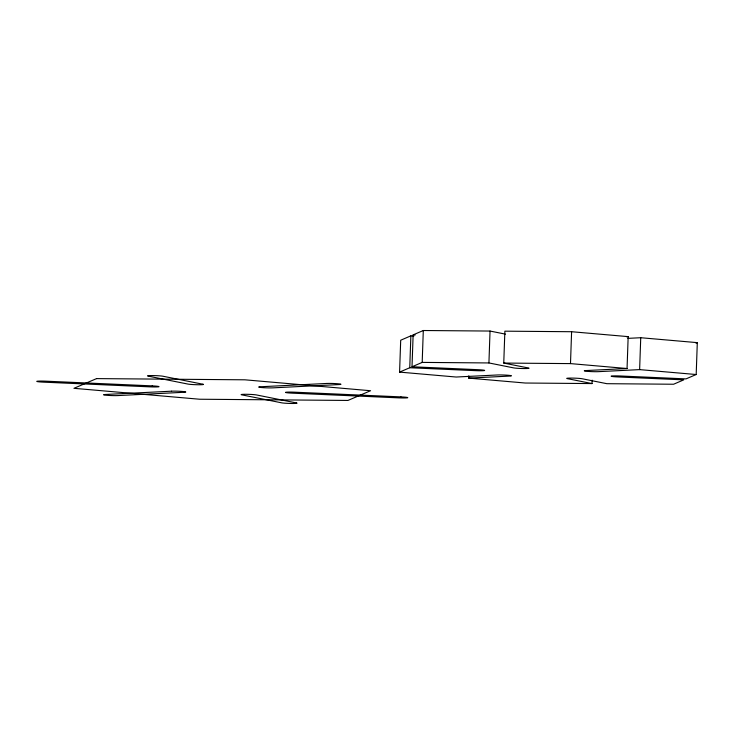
<?xml version="1.0" encoding="UTF-8"?>
<svg xmlns="http://www.w3.org/2000/svg" width="734" height="734" viewBox="0 0 734 734"><rect width="100%" height="100%" fill="white"/><g stroke="black" fill="none" stroke-linecap="round" stroke-linejoin="round"><path stroke-width="1.1" d="M468.797 375.836L468.714 378.12L509.763 376.074A7.991 0.532 2 0 0 508.414 375.285A7.991 0.532 2 0 0 497.193 374.982L456.144 377.028L399.58 372.11L400.7 340.218L410.866 335.851L413.958 335.988M399.58 372.11L409.756 367.743L410.866 335.851M409.756 367.743L475.568 370.652A7.991 0.532 2 0 0 484.605 370.523A7.991 0.532 2 0 0 477.825 369.679L412.013 366.771L413.132 334.878L423.298 330.511L490.037 331.052L505.515 334.154M412.013 366.771L422.188 362.403L423.298 330.511M627.909 338.365L640.736 337.723L697.3 342.64L696.19 374.523L639.626 369.615L598.577 371.652A7.991 0.532 2 0 1 587.356 371.358A7.991 0.532 2 0 1 586.007 370.56L627.056 368.523L628.166 336.631L571.602 331.722L504.873 331.172L503.753 363.064L528.517 368.018A7.991 0.532 2 0 1 524.076 368.551A7.991 0.532 2 0 1 513.69 367.899L488.927 362.945L490.037 331.052M627.056 368.523L570.492 363.605L571.602 331.722M468.714 378.12L525.278 383.029L592.017 383.57L592.136 380.157M639.626 369.615L640.736 337.723M696.025 343.182L697.3 342.64M696.19 374.523L686.015 378.891L620.202 375.982A7.991 0.532 2 0 0 611.165 376.12A7.991 0.532 2 0 0 617.945 376.955L683.749 379.863L673.583 384.24L606.844 383.689L582.08 378.735A7.991 0.532 2 0 0 571.694 378.083A7.991 0.532 2 0 0 567.254 378.616L592.017 383.57M626.46 336.713L628.166 336.631M422.188 362.403L488.927 362.945M503.753 363.064L570.492 363.605M413.132 334.878L415.187 334.97M96.567 378.606L73.96 388.314L199.657 399.232L347.953 400.443L370.56 390.727L244.872 379.808L96.567 378.606M171.572 391.185L105.219 394.488A7.991 0.532 2 0 0 106.568 395.277A7.991 0.532 2 0 0 117.789 395.58L184.142 392.277A7.991 0.532 2 0 0 182.794 391.488A7.991 0.532 2 0 0 171.572 391.185M326.74 383.46L260.377 386.763A7.991 0.532 2 0 0 261.726 387.561A7.991 0.532 2 0 0 272.947 387.855L339.31 384.552A7.991 0.532 2 0 0 337.952 383.763A7.991 0.532 2 0 0 326.74 383.46M152.204 385.882L45.82 381.175A7.991 0.532 2 0 0 36.783 381.313A7.991 0.532 2 0 0 43.563 382.148L149.947 386.855A7.991 0.532 2 0 0 158.984 386.717A7.991 0.532 2 0 0 152.204 385.882M400.966 396.892L294.582 392.185A7.991 0.532 2 0 0 285.535 392.323A7.991 0.532 2 0 0 292.316 393.158L398.7 397.865A7.991 0.532 2 0 0 407.746 397.727A7.991 0.532 2 0 0 400.966 396.892M202.896 384.221L162.865 376.212A7.991 0.532 2 0 0 152.479 375.56A7.991 0.532 2 0 0 148.039 376.092L188.06 384.102A7.991 0.532 2 0 0 198.455 384.754A7.991 0.532 2 0 0 202.896 384.221M296.49 402.948L256.46 394.938A7.991 0.532 2 0 0 246.064 394.286A7.991 0.532 2 0 0 241.633 394.819L281.654 402.828A7.991 0.532 2 0 0 292.049 403.489A7.991 0.532 2 0 0 296.49 402.948"/></g></svg>
